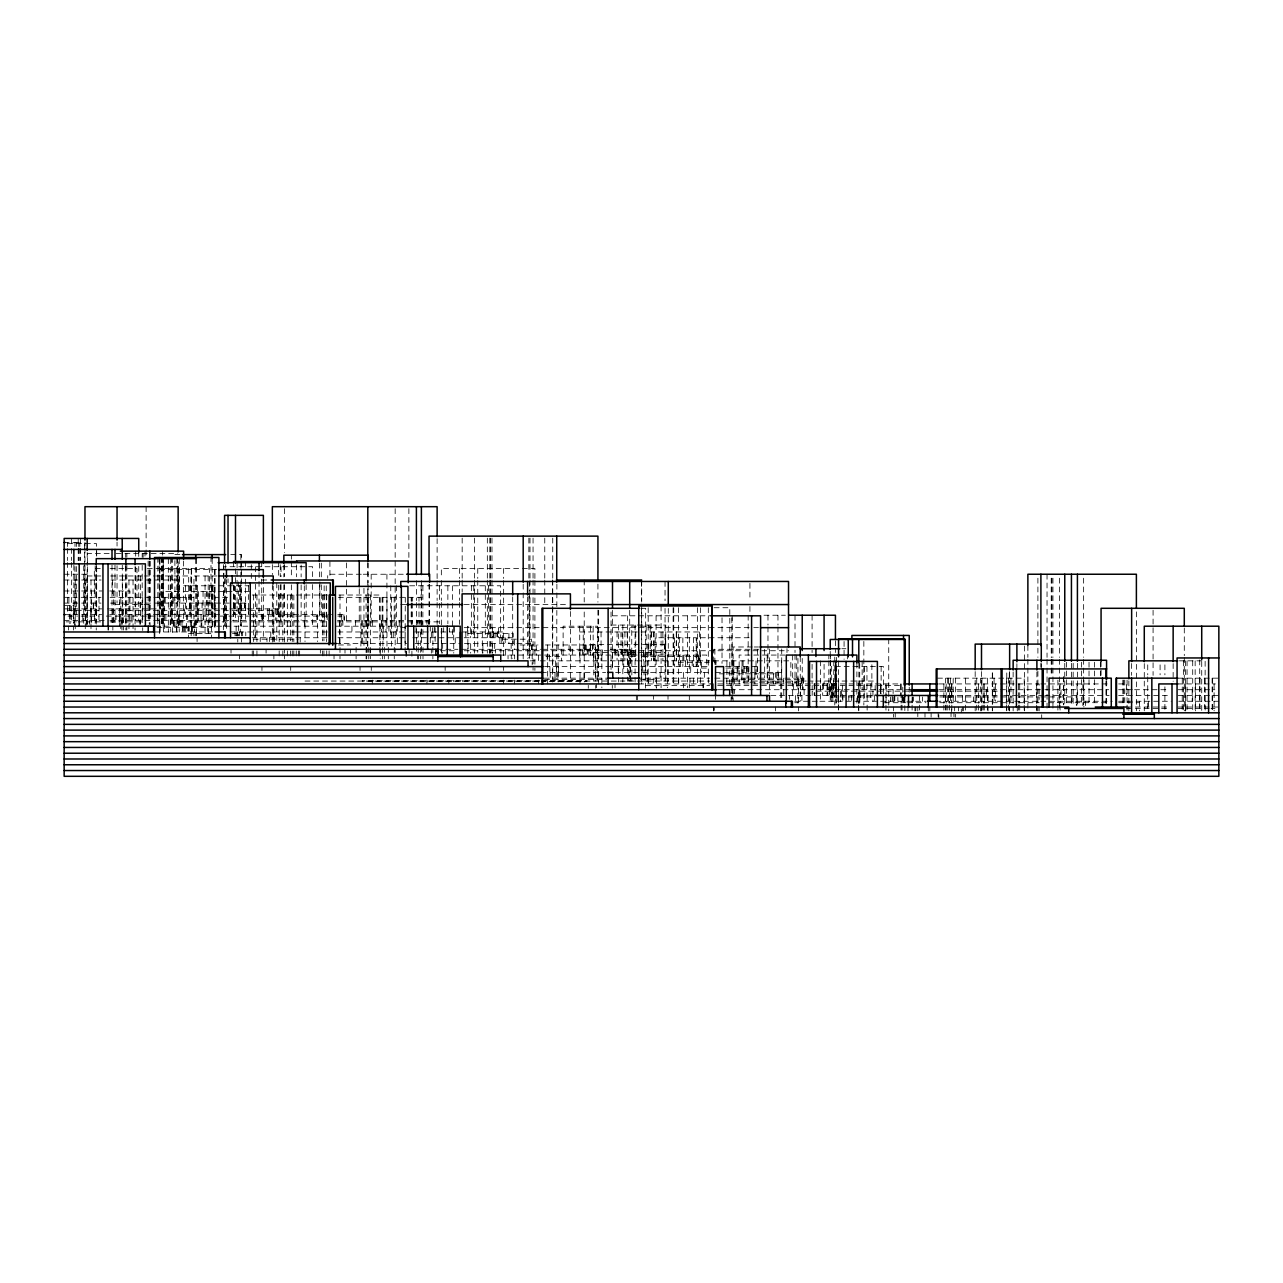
<?xml version="1.0" encoding="UTF-8"?>
<svg xmlns="http://www.w3.org/2000/svg" width="1283" height="1283" viewBox="0 0 1283 1283"><rect width="100%" height="100%" fill="white"/><g stroke="black" fill="none" stroke-linecap="round" stroke-linejoin="round"><path stroke-width="0.75" stroke-dasharray="5 3.75" d="M713.941 709.547L713.957 708.473M64.15 542.484L80.621 542.484M67.887 543.639L96.498 543.639L96.498 557.447M109.151 553.454L87.485 553.454L87.485 624.228M116.16 553.454L177.471 553.454M174.905 554.609L180.903 554.609M230.748 554.609L241.605 554.609L241.605 626.2M100.266 568.465L94.317 568.465L94.317 597.333M110.113 568.465L136.976 568.465L136.976 597.333M147.224 568.465L209.37 568.465L209.37 603.106M159.653 569.62L216.619 569.62M64.15 574.239L87.019 574.239L87.019 624.196L87.196 562.435M361.293 574.239L327.694 574.239L327.694 578.232M363.233 574.239L406.599 574.239M87.068 575.971L100.94 575.971M110.659 575.971L143.471 575.971M144.562 575.971L155.339 575.971M156.462 575.971L190.91 575.971L190.91 626.2M216.907 575.971L193.941 575.971L193.941 635.823M64.15 580.012L101.1 580.012M111.028 580.012L178.754 580.012L178.754 597.333M261.716 580.012L271.691 580.012M183.79 585.786L248.95 585.786M409.694 585.786L500.643 585.786L500.643 637.747M64.15 590.982L101.95 590.982M109.761 590.982L129.936 590.982L129.936 624.276M249.511 591.559L160.68 591.559L160.68 608.88M252.238 595.023L295.315 595.023M296.341 595.023L327.502 595.023M338.937 595.023L380.217 595.023L380.217 658.853M64.15 597.333L77.108 597.333M81.086 597.333L101.004 597.333M110.113 597.333L193.717 597.333M227.604 597.333L214.967 597.333L214.967 626.2M338.359 597.333L422.877 597.333M64.15 603.106L101.004 603.106M110.611 603.106L245.791 603.106L245.791 608.88M114.989 604.55L142.702 604.55M144.081 604.55L151.859 604.55M400.777 604.55L406.727 604.55M464.205 604.55L568.177 604.55M64.15 605.416L73.564 605.416L73.564 623.362M714.134 607.725L729.802 607.725L729.802 683.935M641.725 608.302L645.67 608.302L645.59 689.709M64.15 608.88L101.678 608.88M107.387 608.88L280.111 608.88M67.646 610.323L101.678 610.323M109.729 610.323L143.006 610.323M144.514 610.323L275.316 610.323M64.15 614.653L101.678 614.653M109.729 614.653L331.559 614.653M337.782 614.653L344.582 614.653L344.582 620.427M764.01 615.231L785.356 615.231M612.44 615.808L709.836 615.808M67.999 616.097L77.493 616.097M81.086 616.097L98.983 616.097M106.361 616.097L249.207 616.097M252.029 616.097L327.951 616.097M337.782 616.097L341.711 616.097M64.15 620.427L104.372 620.427M109.905 620.427L330.485 620.427M337.493 620.427L429.5 620.427M66.139 621.87L76.467 621.87M78.119 621.87L101.71 621.87M110.065 621.87L142.798 621.87M178.401 621.87L231.341 621.87M232.961 621.87L327.293 621.87M337.557 621.87L441.416 621.87M611.173 625.046L665.749 625.046L665.749 683.935M155.307 626.2L328.031 626.2M335.793 626.2L406.342 626.2M157.055 627.644L211.454 627.644M400.777 627.644L406.727 627.644M464.205 627.644L752.447 627.644M753.795 627.644L758.461 627.644M155.307 631.974L215.031 631.974M230.154 631.974L295.748 631.974M296.213 631.974L328.031 631.974M337.974 631.974L406.342 631.974M414.553 631.974L457.646 631.974M462.473 631.974L502.647 631.974L502.647 643.521M579.772 631.974L700.245 631.974M188.393 633.417L213.956 633.417M232.448 633.417L241.477 633.417M467.894 633.417L513.168 633.417L513.168 643.521M252.029 637.747L328.031 637.747M337.974 637.747L406.679 637.747M412.773 637.747L460.372 637.747M464.141 637.747L514.339 637.747L514.339 649.294M749.144 637.747L696.749 637.747L696.749 666.615M253.152 639.191L298.249 639.191M502.647 639.191L531.419 639.191L531.419 649.294M335.44 643.521L406.679 643.521M415.018 643.521L460.228 643.521M464.446 643.521L531.419 643.521M665.043 644.387L589.988 644.387L589.988 652.47L665.043 652.47M338.455 644.964L350.419 644.964M520.032 644.964L537.978 644.964M545.419 644.964L595.633 644.964L595.553 681.048M752.287 646.985L733.122 646.985L733.122 701.256M754.212 646.985L758.51 646.985M841.84 648.717L845.866 648.717M437.102 649.294L457.919 649.294M461.415 649.294L540.544 649.294M541.779 649.294L602.465 649.294L602.465 655.068M610.211 649.294L622.175 649.294M758.67 649.294L713.701 649.294L713.701 664.69M440.422 650.738L456.732 650.738M464.205 650.738L788.532 650.738M500.867 655.068L706.741 655.068L706.821 666.615M784.988 655.068L739.152 655.068L739.152 683.935M545.949 656.511L561.505 656.511M630.37 656.511L636.881 656.511M641.837 656.511L698.802 656.511M529.991 660.841L538.475 660.841L538.363 655.068M540.335 660.841L709.82 660.841M713.685 660.841L790.857 660.841L790.857 678.162M1179.366 660.841L1205.138 660.841L1205.138 710.798M678.386 662.285L709.226 662.285M715.064 662.285L715.962 662.285M544.553 666.615L709.323 666.615M725.536 666.615L758.413 666.615M701.416 668.058L709.226 668.058M725.953 668.058L747.091 668.058M541.314 672.388L605.64 672.388M615.567 672.388L709.563 672.388M715.561 672.388L784.522 672.388M719.218 673.832L758.606 673.832M760.45 673.832L775.461 673.832M544.297 678.162L611.045 678.162M637.01 678.162L709.563 678.162M714.888 678.162L803.88 678.162L803.88 683.935M937.472 678.162L1024.203 678.162L1024.203 703.18M1177.922 678.162L1218.85 678.162M544.489 679.605L606.506 679.605M640.522 679.605L656.511 679.605M732.048 679.605L758.606 679.605M759.712 679.605L784.955 679.605M785.517 679.605L803.142 679.605M539.758 680.471L362.447 680.471L362.447 681.337L539.758 681.337M541.731 680.471L586.94 680.471L586.94 681.337L541.731 681.337M305.017 681.048L709.852 681.048M717.486 681.048L806.237 681.048M808.146 681.048L814.224 681.048M815.796 681.048L874.958 681.048M748.165 682.203L742.216 682.203L742.216 681.048M749.93 682.203L758.077 682.203M759.584 682.203L798.86 682.203L798.86 681.048M638.758 683.935L712.033 683.935M717.774 683.935L901.356 683.935M939.236 683.935L1039.15 683.935L1039.15 695.482M1040.85 683.935L1108.72 683.935M1118.632 683.935L1126.602 683.935L1126.602 695.482M1177.842 683.935L1215.434 683.935M645.59 685.379L709.659 685.379M717.678 685.379L875.166 685.379L875.166 695.482M876.947 685.379L900.778 685.379M717.678 689.709L722.554 689.709M730.476 689.709L909.342 689.709M939.236 689.709L1042.887 689.709M1044.875 689.709L1108.72 689.709M1118.616 689.709L1132.648 689.709M1134.557 689.709L1168.733 689.709M1178.275 689.709L1214.841 689.709M908.749 691.152L812.171 691.152L812.171 695.482M939.765 691.152L1001.638 691.152M770.858 695.482L878.727 695.482M939.669 695.482L1002.344 695.482M1003.595 695.482L1042.854 695.482M1044.827 695.482L1109.137 695.482M1118.616 695.482L1169.422 695.482M1178.275 695.482L1218.85 695.482M831.224 696.926L874.958 696.926M939.765 696.926L1013.329 696.926M1019.215 696.926L1039.15 696.926L1039.15 701.256L939.204 701.256M1040.882 696.926L1076.341 696.926M794.69 701.256L817.913 701.256M819.885 701.256L876.53 701.256M880.651 701.256L926.166 701.256M1040.882 701.256L1112.249 701.256M1118.616 701.256L1171.395 701.256M1178.756 701.256L1218.85 701.256M794.738 702.699L798.635 702.699M884.388 702.699L905.974 702.699M907.626 702.699L925.957 702.699M939.765 702.699L1013.297 702.699M1019.263 702.699L1039.15 702.699M1048.788 702.699L1101.039 702.699M1101.552 702.699L1108.72 702.699M1118.648 702.699L1139.609 702.699M1126.602 707.029L1169.952 707.029M1177.922 707.029L1218.85 707.029M1126.602 708.473L1169.663 708.473M1178.099 708.473L1209.147 708.473M1211.056 708.473L1214.969 708.473M1214.103 683.935L1214.103 710.878M1212.643 678.162L1212.643 710.878M1212.13 678.162L1212.13 710.878M1204.673 678.162L1204.673 707.029M1201.722 661.627L1201.722 710.83M1199.878 678.162L1199.878 707.029M1199.717 659.911L1199.717 710.846M1195.403 683.935L1195.403 710.878M1195.147 660.841L1195.147 710.798M1192.709 660.841L1192.709 710.798M1192.196 689.709L1192.196 701.256M1187.064 660.841L1187.064 710.798M1185.7 707.029L1185.7 710.878M1185.572 660.841L1185.572 710.798M1185.316 683.935L1185.316 710.878M1184.289 628.012L1184.289 655.629M1184.289 657.602L1184.289 710.83M1183.568 660.841L1183.568 710.798M1182.284 678.162L1182.204 710.878M1173.143 663.6L1173.143 681.305M1164.9 664.835L1164.9 674.826M1164.9 686.822L1164.9 710.798M1160.089 664.835L1160.089 674.826M1153.08 610.275L1153.08 675.339M1148.461 701.256L1148.461 707.029M1147.74 664.835L1147.74 674.826M1147.74 676.831L1147.74 710.798M1144.276 663.6L1144.276 710.83M1139.609 701.256L1139.609 710.878M1136.385 611.847L1136.385 710.83M1131.638 663.503L1131.638 675.339M1128.864 680.824L1128.864 710.798M1127.067 680.086L1127.067 703.18M1127.067 705.105L1127.067 710.878M1124.774 680.086L1124.774 703.18M1123.748 680.086L1123.748 707.029M1122.85 680.086L1122.85 703.18M1106.7 680.888L1106.571 705.025M1105.978 680.888L1105.978 704.832M1101.071 661.531L1101.071 675.339M1100.381 662.204L1100.381 675.836M1094.399 662.204L1094.399 705.025M1089.026 662.204L1089.026 705.025M1085.514 701.256L1085.514 705.586M1083.894 680.086L1083.894 707.029M1083.638 578.2L1083.638 657.377M1083.638 659.35L1083.638 704.88M1082.868 683.935L1082.868 689.709M1082.868 695.482L1082.868 701.256M1082.868 702.699L1082.868 705.586M1081.457 662.204L1081.457 705.025M1077.415 663.311L1077.415 704.88M1077.03 683.935L1077.03 705.105M1076.341 695.482L1076.341 705.586M1073.181 663.311L1073.133 704.88M1071.947 696.926L1071.947 705.586M1071.433 663.311L1071.433 704.88M1066.398 662.204L1066.398 705.025M1064.762 663.311L1064.762 704.88M1063.735 676.895L1063.735 704.832M1063.575 676.895L1063.575 704.832M1061.009 689.709L1061.009 695.482M1060.063 683.935L1060.063 703.18M1060.063 705.105L1060.063 710.878M1059.469 578.2L1059.469 657.377M1059.469 659.35L1059.469 710.83M1057.898 680.086L1057.898 703.18M1057.898 705.105L1057.898 710.878M1052.942 578.2L1052.942 657.377M1052.942 659.35L1052.942 710.83M1051.868 578.2L1051.868 657.377M1051.868 659.35L1051.868 675.195M1051.226 578.2L1051.226 657.377M1051.226 659.35L1051.226 675.195M1047.04 574.239L1047.04 657.377M1047.04 659.35L1047.04 710.83M1041.7 714.727L1041.7 718.576M1041.283 663.728L1041.283 667.657M1040.898 663.311L1040.898 667.272M1039.15 707.029L1039.15 710.878M1037.899 578.2L1037.899 657.377M1037.899 671.234L1037.899 710.83M1036.889 671.939L1036.889 710.862M1036.664 683.935L1036.664 703.18M1036.664 705.105L1036.664 710.878M1027.875 645.493L1027.875 657.377M1027.875 659.35L1027.875 710.83M1024.459 646.055L1024.459 710.846M1024.203 705.105L1024.203 710.878M1019.712 683.935L1019.712 703.18M1019.712 705.105L1019.712 710.878M1018.526 683.935L1018.526 703.18M1018.526 705.105L1018.526 710.878M1017.275 707.029L1017.275 710.878M1016.89 663.728L1016.89 667.657M1013.137 671.939L1013.137 710.862M1010.956 678.162L1010.956 703.18M1009.641 671.586L1009.641 710.846M1009.288 672.917L1009.288 710.814M1008.358 678.162L1008.358 703.18M1008.358 705.105L1008.358 710.878M1006.77 672.917L1006.77 710.814M1006.433 678.162L1006.433 703.18M1006.433 705.105L1006.433 710.878M995.416 683.935L995.416 689.709M995.416 691.152L995.416 701.256M994.084 678.162L994.084 703.18M992.433 672.917L992.433 710.814M992.304 672.917L992.304 710.814M988.038 696.926L988.038 701.256M988.038 707.029L988.038 710.878M987.349 678.162L987.349 703.18M987.349 705.105L987.349 710.878M986.451 689.709L986.451 695.482M984.478 695.482L984.478 701.256M984.269 683.935L984.269 703.18M984.269 705.105L984.269 710.878M983.163 683.935L983.163 703.18M983.163 705.105L983.163 710.878M981.96 678.162L981.96 703.18M981.96 705.105L981.96 710.878M981.495 671.586L981.623 710.878M980.388 678.162L980.388 703.18M980.581 707.029L980.581 710.878M978.464 683.935L978.464 703.18M978.464 705.105L978.464 710.878M976.716 678.162L976.716 703.18M976.716 705.105L976.716 710.878M975.176 671.586L975.176 710.846M973.556 696.926L973.556 701.256M965.57 678.162L965.57 703.18M965.57 705.105L965.57 710.878M963.325 707.029L963.325 710.878M962.619 695.482L962.619 701.256M962.667 707.029L962.667 710.878M961.304 708.954L961.304 712.803M958.545 707.029L958.545 710.878M955.53 678.162L955.53 703.18M955.322 714.246L955.322 717.133M954.648 707.029L954.648 710.878M953.943 712.803L953.943 716.652M953.189 678.162L953.189 703.18M951.81 683.935L951.81 703.18M951.81 705.105L951.81 710.878M951.681 683.935L951.681 689.709M951.681 691.152L951.681 701.256M951.681 708.954L951.681 712.803M951.04 712.803L951.04 716.652M950.575 678.162L950.575 703.18M949.42 683.935L949.42 703.18M949.42 705.105L949.42 710.878M948.265 678.162L948.265 703.18M947.8 678.162L947.8 703.18M947.8 705.105L947.8 710.878M946.18 683.935L946.18 703.18M946.18 705.105L946.18 710.878M945.619 678.162L945.619 703.18M945.619 705.105L945.619 710.878M945.587 695.482L945.587 701.256M943.871 683.935L943.871 703.18M943.871 705.105L943.871 710.878M938.819 714.727L938.819 718.576M938.146 712.803L938.146 716.652M931.105 712.803L931.105 717.133M929.822 707.029L929.822 710.878M928.283 707.029L928.283 710.878M924.995 712.803L924.995 717.133M922.445 696.926L922.445 701.256M919.526 695.482L919.526 703.18M919.526 705.105L919.526 710.878M917.81 707.029L917.81 710.878M917.81 712.803L917.81 716.652M915.854 707.029L915.773 710.878M914.923 707.029L914.923 710.878M913.48 696.926L913.48 701.256M912.405 696.926L912.405 701.256M912.101 697.407L912.101 703.18M912.101 705.105L912.101 710.878M909.23 687.143L909.23 693.109M907.963 707.029L907.963 710.878M904.836 696.829L904.836 710.798M904.675 697.102L904.675 703.052M904.323 697.102L904.323 703.052M903.521 697.086L903.521 705.041M902.799 687.159L902.799 703.052M902.446 695.482L902.446 701.256M902.029 695.482L902.029 703.18M902.029 705.105L902.029 710.878M901.083 683.935L901.083 703.18M901.083 705.105L901.083 710.878M900.778 683.935L900.778 695.482M897.875 697.407L897.875 701.256M895.213 712.803L895.213 717.133M894.812 695.482L894.812 701.256M894.299 695.482L894.299 701.256M893.481 707.029L893.481 710.878M893.61 714.246L893.61 717.133M893.112 689.709L893.112 693.558M893.112 696.926L893.112 701.256M892.198 695.482L892.198 701.256M890.45 696.926L890.45 701.256M888.734 638.902L888.734 710.798M886.088 685.379L886.088 695.482M886.088 696.926L886.088 701.256M885.96 683.935L885.96 703.18M885.96 705.105L885.96 710.878M883.49 693.558L883.49 666.615L831.304 666.615L831.224 701.256L831.095 683.935M881.132 666.615L881.132 693.558M880.651 689.709L880.651 693.558M880.539 683.935L880.539 693.558M874.637 695.482L874.637 701.256M872.937 691.152L872.937 701.256M871.879 664.69L871.879 689.709M870.804 683.935L870.804 701.256M867.132 695.482L867.132 703.18M867.132 705.105L867.132 710.878M866.955 666.615L866.955 695.482M864.309 666.615L864.229 701.256M863.844 641.404L863.844 705.041M862.144 660.841L862.144 689.709M860.075 683.935L860.075 701.256M859.835 695.482L859.835 701.256M859.706 663.407L859.706 703.068M858.888 663.279L858.808 710.798M858.471 683.935L858.471 703.18M858.471 705.105L858.471 710.878M857.429 695.482L857.429 701.256M856.884 663.054L856.884 705.025M851.367 695.482L851.367 701.256M848.801 695.482L848.801 701.256M847.357 655.068L847.357 658.917M844.07 641.468L844.07 659.35M842.851 695.482L842.851 701.256M842.37 685.379L842.37 701.256M841.472 689.709L841.472 695.482M840.349 691.152L840.349 701.256M838.569 660.873L838.569 710.798M838.392 683.935L838.392 703.18M838.392 705.105L838.392 710.878M837.927 695.482L837.927 701.256M836.516 657.361L836.516 703.052M836.051 660.841L836.131 701.256M835.826 664.273L835.826 703.148M835.49 660.841L835.49 689.709M835.441 640.746L835.441 652.534M835.441 664.305L835.441 683.935M834.768 657.072L834.768 705.025M833.822 660.841L833.661 689.709M833.341 683.935L833.357 695.482M833.02 683.935L832.843 695.482M832.843 696.926L832.843 701.256M832.715 689.709L832.715 695.482M832.074 683.935L832.074 701.256M831.56 683.935L831.56 689.709M830.486 655.068L830.486 658.917M830.486 660.841L830.486 689.709M830.229 651.395L830.229 703.052M829.62 689.709L829.62 695.482M829.411 683.935L829.411 689.709M828.834 655.068L828.834 658.917M828.834 660.841L828.834 689.709M827.792 683.935L827.888 695.482M827.519 683.935L827.519 695.482M827.07 683.935L827.07 695.482M824.087 664.305L824.087 683.935M823.397 683.935L823.397 689.709M822.692 683.935L822.692 695.482M820.495 685.379L820.495 701.256M820.366 660.841L820.366 689.709M814.705 683.935L814.705 695.482M814.208 683.935L814.208 695.482M812.091 615.231L812.091 652.534M812.091 664.305L812.091 683.935M812.171 685.379L812.171 689.709M804.104 689.709L804.104 695.482M803.479 678.162L803.479 683.935M803.142 678.162L803.142 689.709M802.613 683.935L802.613 689.709M802.228 658.42L802.228 683.935M801.923 678.162L801.923 683.935M801.891 695.482L801.891 701.256M801.41 678.162L801.41 683.935M800.512 683.935L800.512 695.482M800.255 656.671L800.255 701.256M798.635 679.605L798.635 701.256M798.635 707.029L798.635 710.878M797.946 658.436L797.946 703.148M796.711 655.068L796.711 689.709M795.476 695.482L795.476 701.256M795.011 615.231L795.011 652.534M795.011 654.49L795.011 683.935M793.552 683.935L793.552 689.709M792.653 655.068L792.669 695.482M789.414 695.482L789.414 699.331M786.976 648.605L786.976 652.534M783.688 678.162L783.688 683.935M783.785 689.709L783.785 695.482M781.716 648.925L781.716 699.315M781.347 660.841L781.411 678.162M780.786 683.935L780.786 701.256M778.476 672.388L778.476 678.162M777.963 615.231L777.963 625.046M777.963 627.002L777.963 683.935M776.776 672.388L776.776 683.935M775.461 672.388L775.461 683.935M775.574 707.029L775.574 710.878M773.617 673.832L773.617 683.935M773.088 681.048L773.088 682.203M769.543 648.925L769.543 693.51M767.972 615.231L767.972 625.046M767.972 627.002L767.972 683.935M767.571 672.388L767.571 678.162M767.202 655.068L767.202 683.935M764.652 649.294L764.652 678.162M757.515 649.294L757.515 678.162M757.13 666.615L757.13 672.388M756.024 660.841L756.024 678.162M754.901 666.615L754.901 672.388M754.901 673.832L754.901 683.935M749.93 583.38L749.93 600.701M749.93 606.474L749.93 612.248M748.839 666.615L748.839 683.935M748.165 615.231L748.165 683.935M747.091 666.615L747.091 678.162M746.69 666.615L746.69 672.388M744.108 666.615L744.108 672.388M743.98 678.162L743.98 683.935M743.082 660.841L743.082 678.162M742.055 660.841L742.055 678.162M741.879 666.615L741.879 683.935M737.95 666.615L737.95 672.388M737.148 666.615L737.148 683.935M734.453 679.605L734.453 683.935M734.453 689.709L734.453 693.558M733.892 660.841L733.892 678.162M733.042 660.841L733.042 666.615M733.042 668.058L733.042 683.935M732.336 689.709L732.336 693.558M732.192 615.808L732.192 699.091M731.855 617.797L731.855 699.091M731.118 683.935L731.118 687.784M731.118 697.407L731.118 701.256M726.932 660.841L726.819 683.935M722.024 617.797L722.024 663.407M715.962 660.841L715.962 664.69M715.529 695.482L715.529 699.331M715.064 660.841L715.064 664.69M714.888 649.294L714.888 664.69M713.957 707.029L713.957 710.878M713.733 707.029L713.733 710.878M708.312 607.725L708.312 683.935M704.351 672.388L704.351 678.162M703.469 683.935L703.469 687.784M702.972 683.935L702.972 687.784M701.416 662.285L701.416 672.388M700.422 607.725L700.422 683.935M700.005 655.068L700.005 660.841M699.395 631.974L699.395 660.841M698.802 655.068L698.802 660.841M698.257 656.511L698.257 666.615M697.471 607.725L697.471 683.935M696.188 666.615L696.188 637.747L655.196 637.747L655.148 666.615M693.622 637.747L693.622 666.615M693.574 678.162L693.574 683.935M692.211 660.841L692.211 666.615M690.703 666.615L690.703 672.388M689.917 678.162L689.917 683.935M689.356 637.747L689.308 672.388M689.308 683.935L689.308 687.784M689.308 695.482L689.308 699.812M687.544 615.808L687.544 687.784M686.565 655.068L686.565 660.841M685.395 660.841L685.395 666.615M683.823 655.068L683.823 660.841M683.631 672.388L683.631 678.162M683.502 683.935L683.502 687.784M682.861 637.747L682.861 666.615M680.359 660.841L680.359 666.615M679.316 637.747L679.316 666.615M678.723 678.162L678.723 683.935M678.466 607.725L678.466 683.935M676.51 631.974L676.51 660.841M676.253 631.974L676.253 660.841M674.457 637.747L674.457 666.615M673.735 607.725L673.735 683.935M673.126 607.725L673.126 683.935M668.283 608.399L668.283 681.048M668.01 695.482L668.01 699.331M667.561 660.841L667.449 687.784M667.304 655.068L667.304 660.841M665.316 637.747L665.316 666.615M665.043 581.456L665.043 600.701M665.043 608.399L665.043 681.048M664.402 644.387L664.402 650.738M662.878 631.974L662.878 660.841M661.082 605.993L661.082 687.784M660.184 672.388L660.184 678.162M658.035 655.068L658.035 660.841M656.511 678.162L656.511 688.265M656.078 615.808L656.078 687.191M654.17 631.974L654.17 660.841M653.833 655.068L653.833 660.841M653.608 631.974L653.608 660.841M653.255 678.162L653.255 683.935M653.4 695.482L653.4 699.331M651.572 631.974L651.572 660.841M651.09 655.068L651.09 626.2L631.749 626.2L631.749 655.068M650.192 626.2L650.192 655.068M648.508 644.387L648.508 650.738M648.589 678.162L648.589 683.935M648.188 607.725L648.188 683.935M647.867 644.387L647.867 652.47M647.29 652.47L647.29 681.048M646.183 626.2L646.183 655.068M645.75 652.47L645.75 681.048M644.034 652.47L644.034 681.048M643.505 650.738L643.505 660.841M642.687 666.615L642.687 672.388M641.692 580.012L641.692 602M641.692 603.988L641.692 683.935M641.516 581.456L641.516 600.701M641.516 608.399L641.516 681.048M637.362 695.482L637.362 699.812M636.352 695.482L636.352 699.812M635.759 631.974L635.759 660.841M635.085 625.046L635.085 681.979M633.93 650.738L633.93 655.068M632.968 650.738L632.968 655.068M631.829 652.47L631.829 681.048M631.268 650.738L631.268 652.47M631.011 650.738L631.011 660.841M630.29 681.048L630.37 649.294L622.592 649.294L622.592 655.068M629.953 649.294L630.113 681.048M629.696 610.323L629.696 681.048M628.574 652.47L628.574 681.048M628.157 649.294L628.157 655.068M628.109 660.841L628.109 666.615M627.547 615.808L627.547 681.257M627.179 631.974L627.179 660.841M626.088 650.738L626.088 652.47M624.917 631.974L624.917 660.841M623.746 655.068L623.714 672.388M622.832 625.046L622.832 681.979M622.223 631.974L622.223 660.841M621.389 649.294L621.389 655.068M620.988 631.974L620.988 660.841M618.647 625.046L618.647 681.979M618.262 666.615L618.262 672.388M617.059 631.974L617.059 660.841M615.503 649.294L615.503 655.068M615.006 683.935L615.006 687.784M614.782 649.294L614.782 655.068M612.568 652.47L612.568 669.614M612.504 610.323L612.44 671.33M612.296 685.379L612.296 688.265M611.045 611.991L611.045 669.951M601.855 655.068L601.855 672.388M601.855 678.162L601.855 687.784M601.053 631.974L601.053 660.841M598.648 610.291L598.648 683.935M597.926 584.15L597.926 602.144M597.926 610.147L597.926 678.162M597.67 655.068L597.67 626.2L563.125 626.2L563.125 655.068M597.076 649.294L597.108 681.048M596.338 683.935L596.338 687.784M595.713 685.379L595.713 688.265M595.184 644.964L595.392 681.048M593.837 652.47L593.837 681.048M593.452 655.068L593.452 660.841M593.147 626.2L593.147 655.068M592.457 644.964L592.457 655.068M590.629 644.387L590.629 650.738M590.405 626.2L590.405 655.068M588.272 685.379L588.272 688.265M588.191 649.294L588.191 655.068M587.245 649.294L587.245 655.068M586.219 644.964L586.219 655.068M585.561 644.964L585.561 655.068M584.551 644.964L584.551 655.068M584.214 580.012L584.214 602M584.214 611.991L584.214 682.011M584.134 672.388L584.134 678.162M583.236 626.2L583.236 655.068M582.707 649.294L582.707 655.068M579.996 649.294L579.996 666.615M579.996 672.388L579.996 683.935M579.691 626.2L579.772 660.841M572.523 649.294L572.523 655.068M570.422 611.51L570.422 678.162M569.091 644.964L569.091 655.068M563.959 680.471L563.959 681.337M561.505 649.294L561.505 660.841M558.506 666.615L558.506 672.388M558.121 644.964L558.121 682.011M557.961 672.388L557.961 678.162M556.886 584.15L556.726 678.162M556.581 666.615L556.581 672.388M555.667 660.841L555.667 666.615M555.026 672.388L555.01 678.162M552.748 538.138L552.748 578.136M552.748 580.141L552.748 678.162M552.444 580.012L552.444 605.993M552.444 607.998L552.444 682.011M550.199 672.388L550.199 678.162M549.91 666.615L549.91 672.388M549.541 655.068L549.541 660.841M547.665 644.964L547.665 683.935M547.199 655.068L547.199 660.841M544.762 538.138L544.762 578.136M544.762 580.141L544.762 606.153M538.427 680.086L538.427 683.935M536.262 644.964L536.262 655.068M534.899 578.457L534.899 568.465L441.336 568.465L441.336 578.457M534.899 580.461L534.899 670.384M533.054 538.138L533.054 578.136M533.054 580.141L533.054 670.159M532.172 644.964L532.172 664.69M529.991 538.138L529.991 578.136M529.991 580.141L529.991 658.163M529.606 581.456L529.606 591.078M529.606 593.003L529.606 658.307M528.869 538.138L528.869 578.136M528.869 596.146L528.869 658.163M527.618 596.852L527.618 658.307M523.191 584.15L523.191 658.917M514.659 655.068L514.659 658.917M514.403 680.086L514.403 683.935M512.687 596.852L512.687 658.307M511.276 655.068L511.276 658.917M511.163 643.521L511.163 649.294M508.918 633.417L508.918 643.521M508.052 655.068L508.052 658.917M505.646 649.294L505.646 655.068M505.197 637.747L505.197 643.521M503.642 568.465L503.642 578.457M503.642 580.461L503.642 658.917M503.642 666.615L503.642 670.464M503.465 680.086L503.465 683.935M501.797 637.747L501.797 643.521M500.867 649.294L500.867 653.143M499.857 637.747L499.857 643.521M498.59 627.644L498.59 637.747M497.596 631.974L497.596 637.747M496.938 631.974L496.938 637.747M495.414 649.294L495.414 653.143M495.11 631.974L495.11 637.747M494.709 643.521L494.709 649.294M493.698 631.974L493.698 637.747M493.394 631.974L493.394 637.747M492.528 627.644L492.528 637.747M492.528 643.521L492.528 653.143M491.982 538.138L491.982 578.136M491.982 580.141L491.982 653.143M490.619 538.138L490.619 578.136M490.619 580.141L490.619 653.143M489.801 538.138L489.801 578.136M489.801 580.141L489.801 653.143M489.801 666.615L489.801 670.464M489.368 649.294L489.368 653.143M488.566 585.786L488.566 637.747M487.332 538.138L487.332 578.136M487.332 580.141L487.332 653.143M485.311 585.786L485.311 637.747M482.889 643.521L482.889 653.143M482.328 631.974L482.328 653.143M477.757 568.465L477.757 578.457M477.757 580.461L477.757 652.406M474.389 538.138L474.389 578.136M474.389 580.141L474.389 653.143M473.78 585.786L473.78 637.747M471.358 585.786L471.358 637.747M470.669 627.644L470.669 637.747M470.669 643.521L470.669 653.143M468.103 643.521L468.103 649.294M467.814 653.143L467.894 626.2L467.381 631.974M465.825 631.974L465.825 637.747M462.81 680.471L462.81 681.337M462.169 538.138L462.169 578.136M462.169 580.141L462.169 592.153M459.474 568.465L459.474 578.457M459.474 580.461L459.474 600.444M459.474 602.433L459.474 624.42M455.24 637.747L455.24 643.521M454.487 626.2L454.487 631.974M453.653 626.2L453.765 653.143M453.573 680.471L453.573 681.337M452.562 585.786L452.562 637.747M449.355 628.125L449.355 631.974M448.809 680.086L448.809 683.935M447.863 585.786L447.863 623.763M445.153 666.615L445.153 670.464M443.677 627.644L443.677 631.974M442.651 643.521L442.651 653.143M441.801 628.125L441.801 631.974M441.593 631.974L441.593 653.143M441.336 580.461L441.336 600.444M441.336 602.433L441.336 652.406M439.411 585.786L439.411 623.763M437.118 538.635L437.118 578.553M437.118 580.558L437.118 600.524M437.118 602.513L437.118 624.468M435.129 627.644L435.129 643.521M434.231 626.2L434.231 631.974M433.333 680.471L433.333 681.337M432.884 631.974L432.884 645.445M432.836 647.37L432.884 658.917M432.467 627.644L432.467 631.974M431.329 631.974L431.329 637.747M431.329 649.294L431.329 653.143M430.286 626.2L430.286 631.974M430.286 637.747L430.286 643.521M429.629 584.23L429.5 624.276M429.035 584.15L429.035 624.147M428.522 620.427L428.522 624.276M426.934 620.427L426.934 624.276M426.934 680.086L426.934 683.935M422.877 585.786L422.877 637.747M423.005 647.37L423.005 658.917M422.075 620.427L422.075 624.276L421.77 620.427M421.61 620.427L421.61 624.276M421.385 580.558L421.385 600.524M421.385 602.513L421.385 652.422M421.097 585.786L421.097 637.747M420.712 631.974L420.712 645.445M420.712 647.37L420.712 658.917M420.583 680.471L420.583 681.337M419.974 620.427L419.974 624.276M418.996 597.333L418.996 601.182M418.996 603.106L418.996 624.276M418.194 631.974L418.194 645.445M418.194 647.37L418.194 658.917M417.825 655.068L417.825 658.917M417.424 620.427L417.424 624.276M416.398 580.558L416.398 600.524M416.398 602.513L416.398 652.422M416.013 626.2L416.013 631.974M412.212 597.333L412.212 601.182M412.212 603.106L412.212 624.276M411.907 651.219L411.907 658.917M411.779 597.333L411.779 601.182M411.779 603.106L411.779 624.276M411.185 597.333L411.185 601.182M411.185 603.106L411.185 624.276M408.876 508.677L408.876 558.602M409.101 649.294L409.101 653.143M406.663 651.219L406.663 658.917M405.925 651.219L405.925 658.917M405.284 597.333L405.123 645.445M405.123 647.37L405.123 653.143M405.075 626.2L405.075 631.974M405.075 637.747L405.075 643.521M399.238 620.427L399.238 626.2M398.147 680.471L398.147 681.337M397.249 626.2L397.249 631.974M397.329 637.747L397.329 643.521M396.415 585.786L396.415 637.747M395.164 508.677L395.164 652.422M394.186 597.333L394.186 626.2M394.266 647.37L394.266 658.917M393.272 631.974L393.272 637.747M391.812 620.427L391.812 626.2M391.62 597.333L391.62 647.29M390.77 585.786L390.77 637.747M388.925 626.2L388.925 631.974M388.3 647.37L388.3 658.917M386.969 597.333L386.969 647.29M386.921 574.239L386.921 626.2M385.975 620.427L385.975 631.974M384.323 647.37L384.323 658.917M383.216 626.2L383.216 643.521M382.911 597.333L382.911 647.29M382.142 597.333L382.142 626.2M382.366 647.37L382.366 658.917M381.452 620.427L381.452 631.974M379.88 626.2L379.88 645.445M379.88 647.37L379.88 653.143M379.367 597.333L379.367 626.2M372.278 620.427L372.375 626.2M372.278 680.086L372.278 683.935M371.268 666.615L371.268 670.464M371.172 574.239L371.172 626.2M370.579 595.023L370.579 658.853M370.065 649.294L370.065 653.143M369.119 620.427L369.119 626.2M368.782 647.37L368.782 658.917M368.526 597.333L368.526 626.2M368.093 563.093L368.093 582.867M368.093 584.84L368.093 620.427M367.804 562.579L367.804 652.422M367.579 597.333L367.579 647.29M366.681 647.37L366.681 658.917M366.136 620.427L366.136 626.2M366.088 595.023L366.088 658.853M363.955 588.336L363.955 645.365M362.512 620.427L362.447 643.521M361.341 620.427L361.341 643.521M360.876 597.333L360.876 647.29M360.042 666.615L360.042 670.464M359.256 588.705L359.256 620.427M356.097 647.37L356.097 658.917M355.632 620.427L355.632 626.2M351.943 626.2L351.943 631.974M350.419 649.294L350.419 653.143M346.618 562.948L346.618 620.427M344.999 649.294L344.999 653.143M343.924 614.653L343.924 620.427M342.866 620.427L342.866 626.2M341.711 614.653L341.711 626.2M339.995 595.023L339.995 658.853M339.482 620.427L339.482 643.521M334.029 655.068L334.029 658.917M329.923 561.537L329.923 577.238M329.106 650.866L329.106 658.853M327.149 614.653L327.149 620.427M326.716 595.023L326.604 641.596M326.716 650.866L326.716 658.853M326.331 631.974L326.331 637.747M326.251 585.786L326.251 614.653M324.663 614.653L324.663 620.427M324.15 585.786L324.15 614.653M323.941 595.023L323.941 640.891M323.941 650.866L323.941 658.853M322.45 595.023L322.45 640.891M322.45 650.866L322.45 658.917M321.295 563.093L321.295 576.933M321.295 584.84L321.295 620.427M320.349 649.294L320.349 653.143M319.884 581.937L319.884 614.653M319.419 563.093L319.419 576.933M319.419 584.84L319.419 620.427M317.623 614.653L317.623 641.596M316.853 614.653L316.853 620.427M312.619 576.644L312.619 566.733L223.883 566.733L223.883 626.2M312.619 584.567L312.619 626.2M306.14 584.679L306.14 614.653M305.017 614.653L305.017 641.596M304.504 620.427L304.504 626.2M304.296 585.786L304.296 614.653M301.136 565.065L301.136 576.933M301.136 584.84L301.136 620.427M300.19 637.747L300.19 642.077M299.645 650.866L299.645 658.853M298.362 650.866L298.362 658.853M296.517 564.921L296.517 576.821M296.229 650.866L296.229 658.853M293.839 595.023L293.839 641.596M293.839 650.866L293.839 658.853M292.251 595.023L292.251 641.596M292.251 650.866L292.251 658.853M291.353 555.186L291.353 559.147M291.353 561.12L291.353 576.933M291.353 584.84L291.353 620.427M290.696 666.615L290.696 670.464M290.423 595.023L290.423 640.891M290.423 650.866L290.423 658.853M287.344 595.023L287.344 641.596M287.344 650.866L287.344 658.853M284.425 508.677L284.425 552.604M284.425 564.584L284.425 576.564M284.425 584.551L284.425 642.446M284.425 649.294L284.425 653.143M284.425 655.068L284.425 658.917M283.848 565.065L283.848 576.933M283.848 584.84L283.848 620.427M282.853 595.023L282.853 641.596M282.853 650.866L282.853 658.853M281.025 566.733L281.025 576.644M281.025 584.567L281.025 626.2M280.688 614.653L280.688 620.427M280.255 564.696L280.255 576.676M280.255 584.679L280.111 614.653M279.181 595.023L279.181 641.596M279.181 650.866L279.181 658.853M278.668 561.537L278.668 577.238M278.668 585.096L278.668 620.427M278.331 608.88L278.331 614.653M277.577 608.88L277.577 614.653M276.791 582.899L276.791 641.596M275.316 608.88L275.316 620.427M274.177 637.747L274.177 641.596M273.888 610.323L273.888 641.596M273.888 655.068L273.888 658.917M273.247 585.93L273.247 637.747M272.349 564.584L272.349 574.559M272.349 584.551L272.349 642.446M272.092 608.88L272.092 614.653M270.777 631.974L270.777 637.747M269.446 608.88L269.446 614.653M269.51 637.747L269.51 641.596M268.484 614.653L268.484 620.427M267.842 608.88L267.842 614.653M266.976 637.747L266.976 641.596M266.078 649.294L266.078 653.143M263.384 578.793L263.336 637.747M262.951 614.653L262.951 620.427M262.39 614.653L262.39 620.427M261.957 666.615L261.957 670.464M261.716 561.537L261.716 567.423M261.716 579.21L261.716 620.427M260.224 637.747L260.224 641.596M259.038 572.683L259.038 614.653M258.925 620.427L258.925 626.2M256.937 595.023L256.937 641.596M256.937 650.866L256.937 658.853M255.493 566.733L255.493 626.2M255.477 631.974L255.477 637.747M255.141 626.2L254.932 637.747M253.649 595.023L253.649 641.596M253.649 650.866L253.649 658.853M252.238 650.866L252.238 658.853M251.308 564.696L251.308 580.686M248.565 585.786L248.565 614.653M248.437 608.88L248.437 614.653M245.775 631.974L245.775 635.823M245.454 561.537L245.454 567.423M245.454 579.21L245.454 620.427M244.957 603.106L244.957 608.88M244.732 603.106L244.732 608.88M242.615 631.974L242.615 635.823M241.477 631.974L241.477 635.823M241.477 637.747L241.477 642.077M241.092 603.106L241.092 608.88M240.867 554.609L240.867 626.2M240.418 585.786L240.418 614.653M240.354 620.427L240.274 631.974M239.52 631.974L239.52 635.823M239.424 655.068L239.424 658.917M239.392 585.786L239.392 614.653M239.039 608.88L239.039 614.653M238.446 581.953L238.446 635.759M237.772 631.974L237.772 635.823M237.772 639.191L237.772 642.077M237.451 631.974L237.451 635.823M237.082 562.692L237.082 614.653M236.264 631.974L236.264 635.823M236.136 626.2L236.136 635.823M235.495 568.882L235.495 620.427M235.03 631.974L235.03 635.823M234.709 603.106L234.597 608.88M234.308 585.786L234.308 614.653M233.923 585.786L233.923 614.653M233.458 561.537L233.458 567.423M233.458 585.096L233.458 620.427M231.02 649.294L231.02 653.143M228.021 578.793L228.021 582.755M226.449 579.643L226.449 629.728M225.808 614.653L225.808 620.427M225.68 564.552L225.68 568.529M225.68 578.473L225.68 626.2M224.573 578.793L224.573 620.427M224.349 597.333L224.349 626.2M223.499 564.552L223.37 629.777M215.512 620.427L215.512 626.2M215.095 569.62L215.095 630.049M214.582 569.62L214.582 630.049M214.277 591.559L214.277 608.88M212.994 585.786L212.994 614.653M212.786 626.2L212.657 614.653M212.176 558.586L212.176 626.2M212.048 585.786L212.096 620.427M211.839 585.786L211.839 614.653M211.454 626.2L211.454 637.747M210.989 556.597L210.989 626.2M209.145 591.559L209.145 626.2M208.167 575.971L208.295 637.747M207.83 626.2L207.83 631.974M207.237 591.559L207.237 608.88M206.547 591.559L206.547 620.427M205.055 575.971L205.055 635.823M203.644 614.653L203.644 620.427M203.051 591.559L203.051 620.427M202.072 603.106L202.072 608.88M201.768 620.427L201.768 626.2M201.014 614.653L201.158 626.2M198.432 591.559L198.432 620.427M197.486 585.786L197.582 614.653M197.277 591.559L197.325 626.2M197.085 637.747L197.085 641.596M196.507 558.65L196.507 631.974M196.299 631.974L196.299 635.823M195.706 558.586L195.706 626.2M195.802 631.974L195.802 635.823M195.433 620.427L195.433 626.2M194.391 620.427L194.391 631.974M192.274 626.2L192.274 631.974M191.6 568.465L191.6 603.106M191.808 626.2L191.808 631.974M191.52 626.2L191.52 631.974M191.263 569.62L191.167 635.823M190.445 585.786L190.445 614.653M189.836 603.106L189.836 608.88M189.643 585.786L189.643 614.653M189.243 626.2L189.243 631.974M188.697 568.465L188.697 603.106M188.393 626.2L188.393 637.747M187.992 626.2L187.863 631.974M187.414 614.653L187.414 620.427M186.436 597.333L186.436 608.88M186.436 614.653L186.436 631.974M185.49 585.786L185.49 614.653M185.233 626.2L185.233 631.974M184.255 608.88L184.255 614.653M184.255 626.2L184.255 631.974M183.613 561.04L183.613 620.427M183.18 626.2L183.18 631.974M182.346 626.2L182.346 631.974M181.994 620.427L181.994 626.2M180.197 620.427L180.197 626.2M179.877 597.333L179.877 603.106M179.251 558.65L179.251 631.974M179.219 568.465L179.219 603.106M179.139 614.653L179.139 620.427M178.706 620.427L178.706 626.2M178.401 614.653L178.401 626.2M178.145 561.778L178.145 603.106M177.808 568.465L177.808 603.106M177.471 557.383L177.471 626.2M176.862 558.65L176.862 631.974M176.653 626.2L176.653 631.974M174.905 560.575L174.905 626.2M173.943 620.427L173.943 626.2M173.911 597.333L173.911 603.106M173.317 620.427L173.317 626.2M172.788 597.333L172.788 603.106M172.467 557.496L172.467 635.823M171.858 608.88L171.858 620.427M171.441 557.383L171.441 626.2M171.232 591.559L171.232 620.427M170.719 558.65L170.719 631.974M170.206 575.971L170.206 626.2M168.33 558.65L168.33 631.974M165.876 614.653L165.876 620.427M165.218 597.333L165.218 603.106M164.577 597.333L164.577 631.974M163.47 631.974L163.246 557.383L163.117 626.2M162.909 557.383L162.684 626.2M162.652 551.145L162.652 555.106M162.652 557.079L162.652 626.2M161.834 557.383L161.834 626.2M161.321 557.383L161.321 626.2M160.134 603.106L160.134 608.88M160.134 626.2L160.134 631.974M159.782 626.2L159.782 557.383L159.653 635.823M159.108 557.079L159.108 620.427M157.825 557.383L157.825 626.2M157.28 614.653L157.28 620.427M150.063 561.312L150.031 626.2M149.838 561.04L149.838 620.427M149.245 561.312L149.245 624.228M149.02 614.653L149.02 620.427M148.122 561.04L148.122 620.427M146.118 506.689L146.118 548.017M146.118 549.974L146.118 555.876M144.963 551.145L144.963 557.079M143.135 553.454L143.135 557.383M142.702 597.333L142.702 620.427M142.702 627.644L142.702 630.53M142.188 553.454L142.188 557.383M142.188 565.258L142.188 624.228M140.488 575.971L140.488 624.276M140.184 603.106L140.184 608.88M139.815 620.427L139.815 624.276M138.74 552.444L138.74 556.437M138.74 566.444L138.74 620.427M135.693 551.145L135.693 557.079M135.693 566.974L135.693 620.427M135.068 566.573L135.068 630.049M133.047 580.012L133.047 629.969M131.78 614.653L131.78 620.427M128.958 580.012L128.958 629.969M126.857 553.454L126.857 557.383M126.857 565.258L126.825 630.049M125.878 566.573L125.878 629.985M125.702 553.454L125.702 557.383M125.702 565.258L125.702 624.228M123.489 608.88L123.489 630.049M122.462 575.971L122.462 624.276M122.286 565.161L122.286 624.228M121.965 608.88L121.965 630.049M121.292 620.427L121.292 624.276M120.843 597.333L120.762 630.049M119.511 590.982L119.511 626.2M119.367 614.653L119.367 626.2M117.042 542.1L117.042 546.045M117.042 565.723L117.042 603.106M115.983 614.653L115.983 620.427M114.989 565.161L114.989 624.276M113.578 590.982L113.578 624.276M112.856 608.88L112.856 630.049M112.423 580.012L112.423 597.333M112.006 565.161L112.006 624.276M108.365 626.2L108.365 630.049M107.997 626.2L107.997 630.049M98.983 597.333L98.983 620.427M96.674 551.145L96.674 557.079M96.674 566.974L96.674 620.427M96.498 565.338L96.498 614.653M96.241 566.573L96.241 629.985M95.872 608.88L95.872 614.653M95.183 565.803L95.183 624.26M94.493 614.653L94.493 620.427M93.451 603.106L93.451 608.88M93.258 603.106L93.258 608.88M91.462 590.982L91.462 624.276M90.997 580.012L90.997 629.969M90.66 608.88L90.66 614.653M89.489 620.427L89.489 624.276M87.196 552.444L87.196 560.446M86.218 620.427L86.218 626.2M85.608 614.653L85.608 620.427M85.271 580.012L85.271 629.969M84.967 542.1L84.967 546.045M84.967 548.017L84.967 603.106M84.662 543.639L84.662 614.653M83.732 565.803L83.732 624.26M82.818 614.653L82.818 620.427M80.621 538.443L80.621 546.494M80.621 548.434L80.621 560.527M79.851 542.484L79.851 546.494M79.851 548.499L79.851 560.527M78.776 542.484L78.776 546.494M78.776 548.499L78.776 560.527M78.215 538.443L78.215 546.446M78.215 548.434L78.215 560.446M76.338 542.484L76.338 546.494M76.338 566.541L76.338 614.653M75.232 580.012L75.232 629.969M74.975 542.484L74.975 546.494M74.975 566.541L74.975 614.653M74.478 620.427L74.478 626.2M74.077 608.88L74.077 614.653M73.869 565.161L73.869 624.228M73.564 626.2L73.564 630.049M71.479 538.443L71.479 546.446M71.479 548.434L71.479 560.446M71.479 562.435L71.479 620.427M70.276 605.416L70.276 623.362M69.346 605.416L69.346 623.362M68.897 597.333L68.897 603.106M68.4 626.2L68.4 630.049M67.422 542.484L67.422 546.494M67.422 548.499L67.422 560.527M67.422 562.531L67.422 614.653"/><path stroke-width="1.5" d="M64.15 542.484L65.192 542.484M64.15 549.413L122.286 549.413M120.297 551.145L183.613 551.145L183.613 559.067M182.459 554.609L225.68 554.609M196.507 558.65L96.241 558.65L96.241 564.6M296.517 560.96L408.235 560.96L408.235 582.771M233.458 561.537L296.79 561.537M218.126 562.692L306.14 562.692L306.14 580.686M64.15 563.846L145.396 563.846L145.396 626.2M218.591 569.62L263.336 569.62L263.336 577.639M406.599 574.239L429.629 574.239L429.629 582.225M218.511 575.971L273.247 575.971L273.247 583.941M271.691 580.012L333.339 580.012L333.339 595.408M556.357 580.012L641.692 580.012M335.007 595.023L329.106 595.023L329.106 644.884M406.775 604.55L462.73 604.55M571.047 604.55L788.532 604.55M639.8 608.302L541.939 608.302L541.939 683.935M64.15 614.653L65.192 614.653M788.885 615.231L835.441 615.231L835.441 638.79M710.654 615.808L760.594 615.808L760.594 695.129M64.15 626.2L154.585 626.2M406.839 626.2L460.212 626.2L460.212 655.068M760.466 627.644L788.532 627.644M64.15 631.974L154.521 631.974M215.031 631.974L225.343 631.974L225.343 637.747M64.15 637.747L250.249 637.747M64.15 643.521L336.451 643.521M759.953 646.985L800.255 646.985L800.255 656.671M799.951 648.717L839.884 648.717M64.15 649.294L437.872 649.294L437.872 660.841M435.819 650.738L437.872 650.738M64.15 655.068L500.755 655.068L500.755 660.841M437.872 656.511L493.169 656.511M1218.85 657.954L1177.072 657.954L1177.072 712.803M64.15 660.841L528.051 660.841L528.051 666.615M1177.714 660.841L1128.864 660.841L1128.864 678.835M64.15 666.615L542.821 666.615M1106.7 668.924L936.189 668.924L936.189 706.821M64.15 672.388L542.821 672.388M608.126 672.388L612.793 672.388L612.793 678.162M64.15 678.162L542.821 678.162M608.126 678.162L639.479 678.162M1177.714 678.162L1116.098 678.162L1116.098 707.029M64.15 683.935L638.758 683.935M711.183 683.935L712.883 683.935L712.883 689.709M904.274 683.935L937.777 683.935M1177.842 683.935L1158.806 683.935L1158.806 712.803M64.15 689.709L716.636 689.709M723.564 689.709L729.69 689.709L729.69 695.482M910.738 689.709L937.777 689.709M910.738 691.152L937.777 691.152M64.15 695.482L769.511 695.482L769.511 701.256M876.129 695.482L937.777 695.482M64.15 701.256L792.413 701.256L792.413 707.029M927.593 701.256L937.697 701.256M64.15 707.029L1068.739 707.029L1068.739 712.803M1095.249 707.029L1126.602 707.029M1064.73 708.473L1123.924 708.473L1123.924 718.576M64.15 712.803L1218.85 712.803M1122.769 714.246L1154.331 714.246M64.15 718.576L1218.85 718.576M64.15 724.35L1218.85 724.35M64.15 730.123L1218.85 730.123M64.15 735.897L1218.85 735.897M64.15 741.67L1218.85 741.67M64.15 747.444L1218.85 747.444M64.15 753.217L1218.85 753.217M64.15 758.991L1218.85 758.991M64.15 764.764L1218.85 764.764M64.15 770.538L1218.85 770.538M1208.602 657.954L1208.602 712.803M1201.722 626.2L1201.722 659.654M1184.289 626.04L1184.289 608.302L1101.071 608.302L1101.071 661.531M1173.143 626.2L1173.143 661.627M1172.004 683.935L1172.004 712.803M1154.331 712.803L1154.331 718.576M1151.845 678.162L1151.845 712.803M1144.276 661.627L1144.276 626.2L1218.85 626.2L1218.85 776.311L64.15 776.311L64.15 538.443L138.74 538.443L138.74 552.444M1136.385 607.885L1136.385 574.239L1027.875 574.239L1027.875 645.493M1131.638 608.302L1131.638 661.531M1131.606 678.162L1131.606 712.803M1116.531 678.162L1116.531 707.029M1111.27 707.029L1111.27 678.162L1049.045 678.162L1049.045 707.029M1106.571 679.717L1106.571 660.264L1013.137 660.264L1013.137 669.999M1105.978 668.924L1105.978 678.899M1102.482 678.162L1102.482 707.029M1077.415 574.239L1077.415 661.338M1071.433 574.239L1071.433 661.338M1064.762 574.239L1064.762 661.338M1043.079 668.924L1043.079 706.821M1042.854 668.924L1042.854 706.821M1042.213 668.924L1042.213 706.821M1041.283 661.771L1041.283 644.098L975.176 644.098L975.176 669.614M1040.898 574.239L1040.898 645.493M1036.889 660.264L1036.889 669.999M1016.89 644.098L1016.89 661.771M1016.425 668.924L1016.425 706.821M1009.641 644.098L1009.641 669.614M1002.071 668.924L1002.071 706.821M1001.093 668.924L1001.093 706.821M981.495 644.098L981.495 669.614M936.991 668.924L936.991 706.821M929.822 683.935L929.822 689.709M929.822 691.152L929.822 701.256M928.283 695.482L928.283 707.029M912.101 683.935L912.101 695.482M909.23 685.154L909.23 635.438L851.896 635.438L851.896 639.415M908.508 695.482L908.508 707.029M904.836 696.829L904.836 638.902L838.569 638.902L838.569 656.88M904.675 685.17L904.675 639.479L830.229 639.479L830.229 649.406M904.323 639.479L904.323 685.17M903.521 635.438L903.521 639.415M883.313 695.482L883.313 707.029M877.38 707.029L877.38 661.419L809.573 661.419L809.573 707.029M858.808 638.902L858.808 662.862M856.884 663.054L856.884 655.068L786.303 655.068L786.303 703.036M853.644 661.419L853.644 707.029M852.521 638.902L852.521 656.88M848.255 638.902L848.255 656.88M846.074 661.419L846.074 707.029M824.087 615.231L824.087 650.561M816.533 661.419L816.533 707.029M815.924 648.717L815.924 656.495M808.37 655.068L808.37 707.029M802.228 615.231L802.228 650.561M791.354 701.256L791.354 707.029M788.532 646.889L788.532 581.456L400.777 581.456L400.777 587.229M785.757 701.256L785.757 707.029M766.945 695.482L766.945 701.256M751.581 615.808L751.581 695.129M723.564 695.482L723.564 666.615L715.529 666.615L715.529 695.482M712.033 689.709L712.033 605.993L638.758 605.993L638.758 689.709M711.776 605.993L711.776 689.709M668.283 581.456L668.283 604.55M629.696 581.456L629.696 608.399M612.504 581.456L612.504 608.399M608.126 608.302L608.126 683.935M597.926 580.141L597.926 536.134L429.035 536.134L429.035 576.147M570.422 609.553L570.422 593.869L462.088 593.869L462.088 656.591M556.726 536.134L556.726 582.145M542.821 608.302L542.821 683.935M527.618 581.456L527.618 594.927M523.191 536.134L523.191 582.145M517.691 593.869L517.691 660.52M512.687 581.456L512.687 594.927M493.169 655.068L493.169 660.841M460.469 631.974L460.469 656.992M447.27 626.2L447.27 655.068M438.08 626.2L438.08 655.068M437.118 536.631L437.118 506.689L272.349 506.689L272.349 562.579M435.819 649.294L435.819 655.068M427.624 626.2L427.624 649.294M421.385 506.689L421.385 574.559M416.398 506.689L416.398 574.559M413.751 626.2L413.751 649.294M407.946 649.294L407.946 586.363L335.44 586.363L335.44 649.294M401.338 586.363L401.338 649.294M368.093 561.12L368.093 555.186L283.848 555.186L283.848 563.093M367.804 506.689L367.804 560.591M359.256 560.96L359.256 586.732M332.73 597.333L332.73 645.301M332.65 580.012L332.65 595.408M330.26 643.521L330.26 582.899L230.539 582.899L230.539 637.651M319.419 555.186L319.419 561.12M304.296 580.012L304.296 583.861M297.512 582.899L297.512 643.521M263.384 562.932L263.384 515.349L224.573 515.349L224.573 562.932M259.038 562.692L259.038 570.678M250.249 582.899L250.249 643.521M235.495 515.349L235.495 562.932M232.207 575.971L232.207 583.941M228.021 515.349L228.021 562.932M226.449 569.62L226.449 577.639M224.637 631.974L224.637 637.747M218.896 637.747L218.896 557.496L154.521 557.496L154.521 637.747M212.176 554.609L212.176 558.586M195.706 554.609L195.706 558.586M178.145 551.947L178.145 506.689L84.967 506.689L84.967 540.143M153.639 626.2L153.639 631.974M149.838 551.145L149.838 559.067M148.219 626.2L148.219 631.974M135.068 558.65L135.068 564.6M125.878 558.65L125.878 564.6M122.206 538.443L122.286 559.26M117.042 506.689L117.042 540.143M114.989 549.413L114.989 559.26M112.006 549.413L112.006 559.26M108.061 563.846L108.061 626.2M102.945 563.846L102.945 626.2M87.196 538.443L87.196 550.439M79.209 563.846L79.209 626.2M73.869 549.413L73.869 563.189"/></g></svg>
